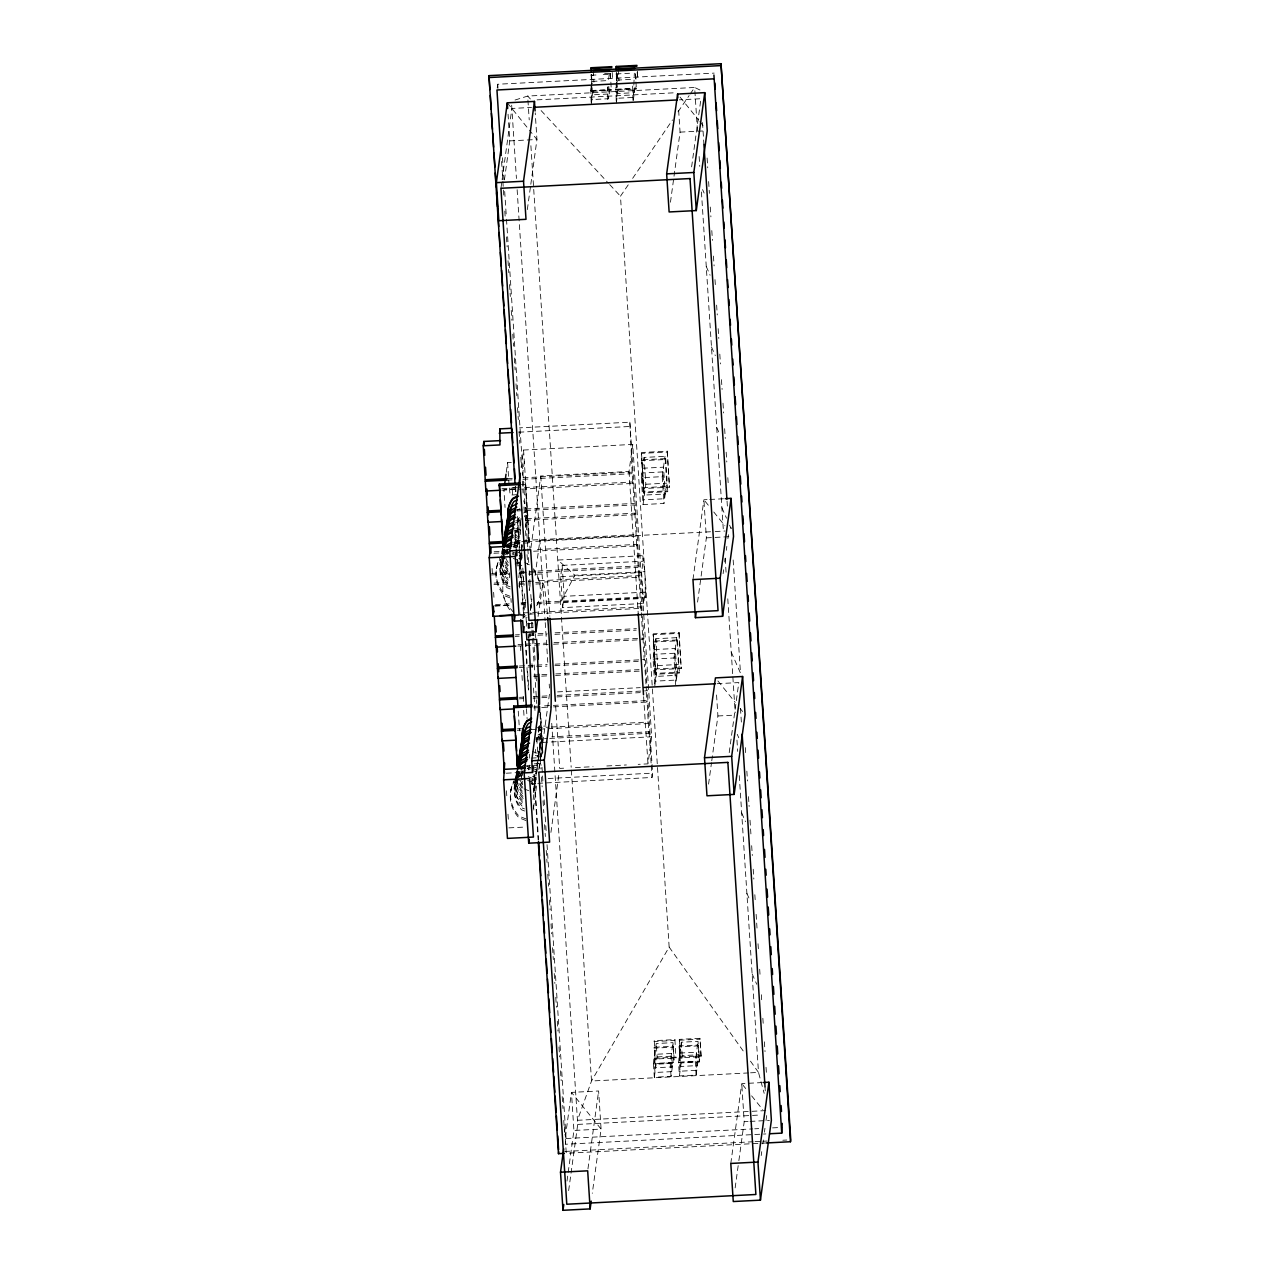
<?xml version="1.0" encoding="UTF-8"?>
<svg xmlns="http://www.w3.org/2000/svg" width="1274" height="1274" viewBox="0 0 1274 1274"><rect width="100%" height="100%" fill="white"/><g stroke="black" fill="none" stroke-linecap="round" stroke-linejoin="round"><path stroke-width="0.75" stroke-dasharray="5 3.75" d="M526.258 626.235L527.006 617.349M497.21 88.081L497.736 84.243L714.173 73.112M500.937 188.281L511.861 108.449L531.561 107.446M504.44 179.841L509.775 140.888L508.055 114.23M527.34 209.589L530.541 186.227M530.812 184.284L536.943 139.503L535.223 112.845M506.272 472.288L507.609 462.621L511.32 462.43M496.43 568.761L496.637 567.185M521.177 467.478L523.566 450.041L632.732 444.419L651.683 736.786L647.972 763.859L638.178 764.352M522.467 475.298L524.315 461.761L520.604 461.952M515.492 554.668L516.209 549.397M523.359 543.154L528.933 542.867L525.35 482.703L521.639 482.894M516.273 555.034L517.085 549.158M517.355 547.183L520.843 521.687M519.235 567.073L522.404 543.966M525.573 520.859L526.879 511.24L523.741 500.762M518.741 577.52L522.181 552.486M525.605 527.452L527.181 515.89L523.678 514.521M519.044 586.581L520.62 575.052A78.654 3.949 87.1 0 1 523.789 581.183M591.136 102.398L590.817 87.747M608.781 86.314L609.275 93.973L592.553 94.833L591.693 81.425L592.521 75.341M528.933 542.867L525.35 482.703M592.028 91.346L592.155 90.47L611.44 89.483L611.313 90.358L592.028 91.346L591.104 74.37M591.263 104.309L593.397 88.75M530.924 547.804L540.749 476.03L629.022 471.491L632.732 444.419M522.929 618.782L525.573 599.576M529.204 590.308L530.255 584.336M530.271 610.644L531.879 598.955M535.08 575.593L539.873 540.558L713.217 531.624M510.826 790.82L511.033 789.243M607.73 99.627L607.539 86.887M609.243 74.481L608.399 80.565L591.693 81.425M604.609 73.669L610.389 73.366L610.278 74.258L600.627 74.752M591.04 86.17L591.916 99.579L608.622 98.719L610.103 87.89M538.074 616.457L542.788 583.683L535.621 584.049M616.536 81.106L616.186 73.064L617.635 93.543L634.356 92.684L633.974 86.935M616.218 101.108L615.899 86.457M617.603 74.051L616.122 84.88L616.982 98.289L633.704 97.429L632.955 85.931M521.958 784.163L522.356 781.281M617.11 90.056L617.237 89.18L636.522 88.193L636.395 89.069L617.11 90.056L616.648 82.906M616.329 103.019L618.463 87.46M535.144 753.253L535.669 749.415M536.72 741.739L537.246 737.901M538.297 730.209L538.822 726.371L545.989 726.005M562.63 607.634L564.175 596.312L645.122 592.155L643.577 603.478L562.63 607.634L560.624 576.708L562.168 565.385L643.115 561.213L642.765 555.687L557.869 560.05L574.893 575.243L644.803 571.644L645.472 597.681L560.592 602.045L574.893 575.243M533.36 791.058L541.275 733.298L539.189 726.307M531.354 758.094L538.042 757.759L541.753 730.687L538.042 730.878M535.367 755.371L538.52 756.613L535.462 754.59M533.137 799.578L536.577 774.544M536.832 772.617L538.154 762.983M538.408 761.056L541.577 737.949L538.074 736.579M533.487 808.305L536.673 785.039M538.791 769.544L540.128 759.845M540.383 757.903L542.517 742.408L540.59 712.771M632.923 100.248L632.621 85.597M633.863 85.024L634.325 73.191M539.316 768.238L549.444 694.25M633.274 100.582L635.185 86.6M550.925 832.416L558.904 774.226M521.576 489.168L632.668 483.451L629.866 422.188L519.505 427.857M670.458 202.216L680.061 132.13L678.453 107.382M632.668 483.451L632.875 481.954L521.783 487.671M525.589 520.302L634.691 514.68L632.875 481.954M641.348 453.385L641.475 452.509L667.321 451.171L669.471 487.209L643.625 488.531L641.348 453.385L667.194 452.063L667.321 451.171M641.618 459.85L641.507 460.726L665.617 459.5L665.729 458.608L641.618 459.85L643.593 492.958L667.703 491.716L667.815 490.824L643.72 492.067L643.593 492.958M634.691 514.68L634.898 513.183L525.796 518.789M641.316 477.718L644.103 457.43L664.996 456.347L666.732 483.164L663.945 503.469L643.052 504.552L641.316 477.718L662.209 476.651L664.996 456.347M533.567 551.228L636.713 545.925L634.898 513.183M643.625 488.531L643.752 487.655L669.598 486.318M636.713 545.925L636.92 544.412L533.774 549.715M643.052 504.552L645.838 484.247L644.103 457.43M691.623 166.862L700.955 98.719L679.297 99.834M535.59 582.457L638.736 577.154L636.92 544.412M638.736 577.154L638.943 575.641L535.797 580.96M643.577 603.478L641.57 572.536L643.115 561.213M565.322 1137.172L571.453 1092.391L598.621 1090.99L601.089 1129.082L592.283 1193.324M547.04 844.678L566.086 1138.526L565.29 1144.259L765.849 1133.94M537.612 613.686L640.758 608.383L638.943 575.641M640.758 608.383L640.965 606.87L519.967 613.097M566.994 1181.094L573.921 1130.468L571.453 1092.391L601.089 1129.082L573.921 1130.468M553.521 644.214L642.781 639.612L642.988 638.115L553.728 642.701M568.65 1190.601L577.727 1124.401L551.642 722.039M642.988 638.115L644.564 666.939M653.1 634.707L653.228 633.831L679.074 632.493L681.224 668.532L655.377 669.853L653.1 634.707L678.946 633.369L679.074 632.493M653.371 641.172L653.259 642.048L677.37 640.806L677.481 639.93L653.371 641.172L655.346 674.264L679.456 673.038L679.568 672.146L655.473 673.389L655.346 674.264M553.601 706.879L646.842 702.085L647.049 700.573L541.912 705.987M654.677 683.947L653.068 659.04L655.855 638.736L676.749 637.669L678.485 664.487L675.698 684.791L673.962 657.973L676.749 637.669M549.683 738.41L648.864 733.314L647.049 700.573M655.377 669.853L655.505 668.977L681.351 667.64M587.951 1168.879L598.621 1090.99M654.804 685.874L657.591 665.569L655.855 638.736M648.864 733.314L649.071 731.802L551.865 736.802M537.724 783.351L652.033 777.474L652.622 773.127L647.224 689.855M692.96 579.606L703.901 499.774L707.771 499.583M697.563 602.108L706.369 537.867L703.901 499.774L708.838 505.889M654.247 1040.651L654.119 1041.543L674.806 1040.476L674.917 1039.6L654.247 1040.651L655.266 1059.108L655.377 1058.232L676.064 1057.165L675.937 1058.041L654.103 1059.092L654.979 1072.501L671.685 1071.641L670.825 1058.216M654.167 1047.276L654.056 1048.168L673.341 1047.164L673.452 1046.288L654.167 1047.276L655.091 1064.268L674.376 1063.28L674.503 1062.405L655.218 1063.392L655.091 1064.268M653.451 1063.822L656.237 1043.517L672.959 1042.658L673.819 1056.066L671.048 1076.371L654.326 1077.231L653.451 1063.822L670.172 1062.962L672.959 1042.658M723.106 573.65L723.632 569.765M724.699 561.977L725.24 558.076M726.307 550.288L726.833 546.403M727.9 538.599L728.441 534.714M654.326 1077.231L657.113 1056.926L656.237 1043.517M708.567 784.115L711.513 762.712M711.768 760.753L717.915 715.972L716.434 693.136M679.313 1039.361L680.332 1057.818L679.313 1039.361L699.999 1038.31L701.13 1055.875L701.019 1056.751L679.185 1057.786L680.045 1071.211L696.767 1070.351L695.891 1056.926M679.138 1046.878L679.249 1045.986L698.534 1044.999L699.458 1061.99L680.173 1062.978L679.138 1046.878L698.407 1045.874L698.534 1044.999M679.408 1075.941L682.179 1055.636L698.9 1054.776L696.114 1075.081L679.408 1075.941L678.532 1062.532L681.319 1042.228L698.025 1041.368L699.458 1061.99M680.173 1062.978L680.3 1062.102L699.585 1061.099M729.206 752.663L738.809 682.577L717.135 683.692M696.114 1075.081L695.254 1061.672L698.025 1041.368M701.019 1056.751L699.999 1038.31M730.798 1163.449L741.739 1083.633L761.135 1082.629M735.146 1187.909L738.601 1162.589M738.872 1160.646L744.207 1121.709L741.739 1083.633L746.675 1089.748M761.215 1155.55L761.741 1151.664M762.808 1143.877L763.349 1139.975M764.416 1132.188L764.941 1128.302M766.008 1120.515L766.821 1114.67M522.085 549.922L519.187 570.545M537.739 762.473L533.583 792.603M538.042 760.689L538.966 753.953L531.879 751.182M513.9 547.852L516.575 530.111L517.101 531.863L513.661 533.663M517.101 531.863L518.709 515.938L519.235 517.674M528.296 769.91L529.888 764.559L526.417 766.375M500.172 563.076L500.762 559.445A26.85 25.926 7.8 0 0 507.482 581.836M500.953 567.233L501.526 563.602M502.115 559.987L502.704 556.356A24.095 23.266 7.8 0 0 508.74 576.453M503.294 552.741L503.883 549.126A23.776 22.948 7.8 0 0 507.657 566.309M514.569 785.134L515.142 781.503A26.85 25.926 7.8 0 0 521.862 803.894M515.731 777.888L516.32 774.258M515.349 789.291L515.922 785.66M525.414 526.624L527.181 515.89M519.712 566.787L520.015 564.987M538.52 756.613L541.577 737.949M537.214 766.231L537.517 764.448M536.179 773.764L536.481 771.98L527.5 768.461M534.109 788.845L534.395 787.045M528.774 637.717L529.554 634.484M536.704 605.787C542.804 594.21 541.004 579.224 533.472 568.73M628.225 184.841L620.47 196.212L669.153 947.076L591.518 1081.005L577.472 1120.292L766.868 1110.546M507.785 570.051C502.322 578.444 501.653 589.05 504.17 598.541M632.652 178.36L672.513 119.931M678.039 111.809L689.123 95.582M690.221 93.957L694.649 87.476L702.77 91.33M516.83 510.38L519.776 508.836M523.566 512.96L526.879 511.24M515.285 523.009L518.693 521.225M511.479 547.868L506.272 550.591A24.254 23.426 7.8 0 0 504.424 553.489A26.037 25.146 7.8 0 1 503.628 550.113M504.791 552.613L507.832 551.021M503.835 553.792L508.804 551.196M505.268 554.493L508.581 552.773M512.705 553.76L513.9 553.139M537.962 735.018L541.275 733.298M525.875 769.926L520.668 772.649A24.254 23.426 7.8 0 0 518.056 777.108M525.254 771.487L519.187 774.672A27.009 26.069 7.8 0 0 521.321 807.652L524.554 808.91M516.575 776.71L521.544 774.114M518.008 777.411L522.977 774.831M515.03 100.041L527.675 96.06L694.649 87.476L697.467 130.872M515.492 563.044L520.142 561.93M515.03 564.016L523.12 563.299M522.945 616.52L526.051 615.772M590.993 75.246L598.7 74.847M616.059 73.956L629.563 73.255M616.759 80.135L633.481 79.275M590.388 90.9L607.109 90.04M615.469 89.61L632.191 88.75M537.071 99.866L675.156 92.747M509.775 140.888L536.943 139.503L529.538 130.33M680.061 132.13L703.344 130.935M518.916 432.204L629.276 426.519M642.606 468.243L663.515 467.176L665.251 493.993L644.357 495.076L641.475 452.509M507.275 478.61L513.215 478.307M523.136 477.798L632.238 472.176M507.068 480.123L513.008 479.82M522.929 479.311L632.031 473.689M521.416 484.47L525.143 484.279M517.578 487.225L509.234 487.655L510.253 495.06L516.941 494.726M501.956 488.69L519.808 487.767M515.604 489.089L503.899 489.694L505.045 507.482M501.749 490.187L519.601 489.28M645.838 484.247L666.732 483.164M517.228 509.441L634.261 503.421M709.714 499.472L725.24 498.675M517.021 510.954L634.054 504.918M517.865 519.203L523.805 518.9M515.667 520.811L523.598 520.413M515.285 540.877L636.283 534.65M715.176 531.529L725.033 531.019M514.282 542.055L519.856 541.769M521.719 541.673L529.156 541.291M515.078 542.39L524.999 541.88M526.974 541.769L636.076 536.147M514.075 543.632L521.496 543.25M512.976 546.084L516.703 545.893L518.088 567.376M706.369 537.867L731.594 536.561M494.105 551.769L507.976 551.053M493.898 553.266L507.769 552.55M516.846 565.815L521.862 565.56M491.525 573.427L507.386 572.615M519.298 572.01L527.229 571.596M529.204 571.5L638.306 565.879M521.225 572.615L529.586 572.185M491.318 574.94L509.17 574.017M519.091 573.507L527.022 573.109M528.997 572.997L638.099 567.392M541.53 573.985L528.981 574.622A78.654 3.949 87.1 0 1 530.318 572.408M560.624 576.708L641.57 572.536M494.137 583.094L510.014 582.282M519.919 581.772L533.806 581.055M493.93 584.607L509.807 583.795M519.712 583.285L523.694 583.078M519.728 584.368L524.745 584.113M520.923 603.016L525.939 602.745M495.522 604.561L511.4 603.749M521.321 603.239L525.286 603.032M537.182 602.427L640.328 597.108M494.471 605.819L511.208 604.959M495.315 606.074L511.192 605.261M521.114 604.752L525.079 604.545M536.975 603.924L640.121 598.621M519.76 614.609L535.621 613.797M527.866 623.719L532.866 623.464M528.057 627.907L533.902 627.604M515.413 634.882L519.378 634.675M529.299 634.165L547.151 633.242M555.082 632.828L636.411 628.655M515.206 636.379L519.171 636.188M529.092 635.662L546.944 634.755M554.875 634.341L636.204 630.152M518.024 644.533L523.98 644.23M525.955 644.134L545.798 643.115M517.817 646.045L523.773 645.743M525.748 645.631L551.546 644.31M654.358 649.565L675.268 648.498L677.004 675.316L656.11 676.398L653.228 633.831M653.068 659.04L673.962 657.973M519.41 665.999L547.183 664.582M555.114 664.168L644.389 659.582M519.203 667.512L546.976 666.079M554.907 665.681L638.226 661.381M657.591 665.569L678.485 664.487M533.933 675.061L539.889 674.758M541.864 674.647L547.82 674.344M555.751 673.93L639.07 669.646M533.726 676.558L539.682 676.255M541.657 676.16L547.613 675.857M555.544 675.443L640.838 671.048M557.598 691.893L640.312 687.642M519.458 697.34L523.423 697.133M533.344 696.623L549.205 695.811M557.152 695.397L646.412 690.811L645.01 669.344M519.251 698.853L523.216 698.646M533.137 698.136L548.998 697.324M556.945 696.91L640.249 692.626M533.981 706.385L539.921 706.083M533.774 707.898L539.714 707.596M541.705 707.484L551.626 706.974M717.915 715.972L733.426 715.176M517.515 728.776L521.48 728.569M537.341 727.757L549.253 727.136M551.228 727.04L648.434 722.039M517.308 730.289L521.273 730.082M531.194 729.572L537.15 729.269M539.125 729.158L648.227 723.552M536.004 737.63L543.934 737.216M535.797 739.127L547.693 738.522M542.517 742.408L651.683 736.786M534.252 763.827L541.689 763.444M526.608 765.785L530.318 765.594M532.182 765.499L541.466 765.021M527.372 768.142L531.083 767.951M563.634 768.19L559.7 768.397L555.48 703.216M575.402 767.585L593.047 766.677M606.79 765.977L626.394 764.957M506.335 773.207L521.193 772.442L521.703 780.261M532.405 779.322L536.338 779.115M548.17 778.51L652.622 773.127M531.815 783.653L535.749 783.446M508.867 827.877L525.605 827.017M679.201 1040.253L699.872 1039.186M679.822 1053.057L696.544 1052.197L697.419 1065.605L680.698 1066.465L679.249 1045.986M657.113 1056.926L673.819 1056.066M680.459 1056.942L701.13 1055.875M678.532 1062.532L695.254 1061.672M748.555 1072.931L591.518 1081.005L571.309 769.241M750.545 1072.819L758.492 1072.421L764.177 1093.331M577.727 1124.401L760.912 1114.973M744.207 1121.709L748.093 1121.502M750.036 1121.407L769.432 1120.403M566.086 1138.526L752.727 1128.907M754.718 1128.812L758.683 1128.605M772.585 1127.888L782.507 1127.379M564.685 1151.457L753.077 1141.759M755.052 1141.647L761.008 1141.345M762.983 1141.249L766.948 1141.042M782.825 1140.23L786.791 1140.023M766.677 1142.953L566.261 1153.273L565.035 1134.306M519.967 615.167L523.248 615.597M515.715 528.423L521.018 530.51M514.76 530.048L521.082 532.532M514.648 530.828L520.97 533.312M514.744 535.128L520.079 537.23M514.027 536.752L520.238 539.189M514.186 538.886L521.337 541.689M515.03 541.116L521.273 543.568M513.645 542.644L522.611 546.164M512.928 544.269L522.308 547.947M513.103 546.403L516.687 547.804M517.961 552.279L521.56 553.696M511.845 551.785L521.273 555.48M512.005 553.919L521.05 557.455L520.748 559.254L517.594 558.012M513.279 558.378L520.525 561.229M517.069 561.77L520.238 563.012M510.157 586.852L506.925 585.594A27.009 26.069 7.8 0 1 502.736 555.83M510.189 588.938L507.1 587.728A24.588 23.728 7.8 0 1 505.157 557.709M509.998 596.232L504.743 594.162A32.344 31.229 7.8 0 1 501.064 556.244M509.791 597.793L504.52 595.722A32.344 31.229 7.8 0 1 499.822 559.509M531.624 766.104L536.991 768.222M527.325 766.327L530.446 767.553M532.006 768.158L536.704 770.006M532.516 776.312L535.669 777.538M528.216 776.678L535.446 779.513L535.144 781.312L531.991 780.07M527.675 780.436L534.921 783.287M531.465 783.828L534.618 785.071M524.044 788.861L528.821 790.74M524.585 810.997L521.496 809.786A24.588 23.728 7.8 0 1 519.553 779.768M526.162 818.975L519.123 816.22A32.344 31.229 7.8 0 1 515.46 778.303M525.939 820.536L518.916 817.781A32.344 31.229 7.8 0 1 514.218 781.567M524.904 562.567L529.443 564.876M513.629 612.539L506.112 603.255M527.675 96.06L530.366 98.974M541.116 110.583L608.367 183.153M609.72 184.603L620.47 196.212M680.061 97.111L698.582 120.027M699.824 121.556L703.519 126.142M507.307 102.812L528.296 128.801M713.774 512.005L724.89 525.764M717.915 680.953L735.194 702.356M740.13 708.471L742.599 711.529M751.612 1095.847L762.728 1109.606M669.153 947.076L743.602 1051.528M750.482 1061.162L758.492 1072.421L739.095 773.079M533.631 569.892L539.268 581.47M509.616 609.72L506.383 604.593L503.819 596.98M702.579 189.587L704.124 193.075M706.258 266.505L710.096 275.232M711.465 346.91L715.319 355.637M716.673 427.331L719.762 434.307M721.896 507.737L726.514 518.215M729.588 525.191L731.133 528.678L730.878 524.761M731.26 652.145L740.481 673.102L733.028 558.108M737.232 734.302L738.777 737.789M741.675 812.971L745.529 821.698M746.883 893.377L749.972 900.368M752.106 973.798L756.724 984.261M514.314 542.358L515.413 548.6M642.765 555.687L644.803 571.644M515.906 553.219L516.177 556.531M520.493 521.289L520.795 525.079M707.102 158.008L707.739 167.818M708.631 181.545L709.395 193.314M710.271 207.041L710.908 216.851M711.8 230.578L712.437 240.388M713.456 256.074L714.093 265.884M714.985 279.611L715.494 287.446M716.641 305.107L717.262 314.917M718.154 328.644L718.791 338.438M719.81 354.14L720.447 363.934M721.466 379.636L722.103 389.43M722.995 403.173L723.632 412.967M724.635 428.669L725.272 438.463M726.164 452.19L726.801 462M727.82 477.686L728.33 485.537M745.322 747.615L745.704 753.507M746.851 771.152L747.472 780.962M748.491 796.648L749.128 806.458M750.02 820.185L750.912 833.913M751.676 845.681L752.313 855.491M753.205 869.218L753.842 879.028M754.845 894.714L755.355 902.565M756.119 914.334L757.011 928.061M758.03 943.747L758.54 951.582M759.686 969.243L760.196 977.078M761.342 994.739L761.852 1002.574M762.855 1018.276L763.365 1026.111M764.384 1041.813L765.021 1051.607M766.04 1067.309L766.55 1075.145M702.5 122.511L703.917 144.312M727.04 501.08L727.422 507.036M740.481 708.344L741.372 722.215M765.021 1086.913L765.276 1090.878M699.123 156.511L699.76 166.368M701.433 191.976L723.409 531.162M725.177 558.474L726.196 574.096M727.788 598.812L732.741 675.109M732.869 677.02L735.178 712.787M736.961 740.098L737.694 751.405M667.194 452.063L669.471 487.209M678.946 633.369L681.224 668.532M665.729 458.608L667.703 491.716M677.481 639.93L679.456 673.038M637.318 71.248L637.812 79.052M637.191 72.124L637.701 79.928M662.209 476.651L663.945 503.469M635.933 79.243L635.471 72.077L635.822 80.119M635.933 81.918L636.395 89.069M618.24 69.306L618.989 80.803M681.319 1042.228L682.179 1055.636M616.632 72.299L617.269 82.077M616.52 73.191L617.014 80.995M612.237 72.538L612.619 81.218M674.917 1039.6L675.937 1058.041M645.122 592.155L645.472 597.681M610.389 73.366L611.313 90.358M673.452 1046.288L674.376 1063.28M610.135 73.574L610.628 81.233M629.866 422.188L642.335 614.514M642.462 616.489L647.096 687.864M607.889 87.221L608.622 98.719M640.965 606.87L641.22 610.772M641.348 612.73L642.781 639.612M649.071 731.802L651.125 763.572M651.253 765.563L652.033 777.474M646.205 692.308L646.842 702.085M670.172 1062.962L671.048 1076.371M629.022 471.491L638.242 613.718M643.625 696.687L647.972 763.859M593.174 70.596L593.923 82.093M591.439 74.481L592.187 83.367M562.168 565.385L564.175 596.312M527.93 100.041L529.22 119.899M530.892 145.714L571.182 767.251M540.749 476.03L549.842 616.298M511.67 105.153L516.432 178.503M517.133 189.715L545.097 620.645M545.224 622.636L547.788 662.289M549.205 684.106L549.46 688.071M523.566 450.041L529.968 548.76M535.478 633.751L535.733 637.748M540.256 712.58L543.043 755.546M540.033 714.141L542.82 757.106M497.736 84.243L498.007 88.225M502.497 157.705L503.915 179.554M504.695 191.466L506.367 217.281M506.495 219.255L527.723 546.865M527.85 548.839L528.758 562.742M529.267 570.688L530.303 586.566M530.812 594.512L531.847 610.389M532.612 622.301L533.01 628.257M533.137 630.248L533.519 636.204M533.647 638.194L535.064 660.028M536.099 675.905L536.609 683.851M539.316 725.543L541.37 757.313M542.007 767.235L543.043 783.128M543.552 791.074L544.587 806.952M545.224 816.873L546.259 832.766M564.541 1126.726L564.908 1132.411M501.59 161.48L502.752 179.347M502.88 181.322L503.899 197.215M504.807 211.102L505.316 219.048M506.479 236.916L507.116 246.853M508.023 260.74L508.788 272.652M509.568 284.564L510.333 296.476M511.24 310.378L511.877 320.315M512.785 334.202L513.549 346.114M514.33 358.026L515.094 369.938M516.002 383.84L516.782 395.752M517.547 407.664L518.327 419.576M519.091 431.488L519.856 443.4M520.763 457.302L521.4 467.224M522.308 481.126L523.088 493.038M523.98 506.941L524.617 516.862M525.525 530.764L526.162 540.686M527.07 554.588L527.707 564.525M528.742 580.403L529.395 590.324M530.287 604.226L530.924 614.148M531.449 622.094L531.831 628.05M531.959 630.041L536.72 703.503M538.265 727.327L540.192 757.106M540.319 759.097L540.972 769.018M541.482 776.965L542.135 786.886M543.027 800.789L543.807 812.701M544.571 824.612L545.352 836.524M546.243 850.427L547.024 862.339M547.788 874.251L548.568 886.163M549.46 900.065L550.113 909.986M551.005 923.889L551.658 933.81M552.55 947.713L553.33 959.625M554.222 973.511L554.875 983.448M555.767 997.351L556.419 1007.272M557.311 1021.175L557.964 1031.096M558.983 1046.973L559.636 1056.91M560.528 1070.813L561.181 1080.734M562.2 1096.611L562.981 1108.523M563.745 1120.435L564.525 1132.347M529.331 623.289L529.697 629.038M529.952 632.86L530.207 636.825M531.943 663.706L532.182 667.385M533.519 688.024L535.016 711.035M536.784 738.299L538.042 757.759M527.93 623.368L528.312 629.101M519.76 520.748L520.779 536.513M521.289 544.412L522.308 560.178M522.818 568.061L523.98 585.801M524.49 593.7L525.509 609.466M526.019 617.349L526.528 625.247M515.62 486.636L516.002 492.592M517.547 516.416L524.235 619.658M525.652 641.491L527.07 663.34M527.595 671.287L528.742 689.154M534.284 774.528L538.52 840.044M515.222 486.557L515.747 494.503M517.419 520.318L523.725 617.603M525.27 641.427L528.614 693.056M533.886 774.449L538.138 839.98M519.107 582.998L519.601 590.802M531.847 779.672L532.357 787.475M533.487 805.057L533.997 812.86M512.259 489.264L512.642 495.188M514.951 530.78L516.607 556.483M526.481 708.758L527.118 718.632M529.427 754.224L529.681 758.189M507.609 462.621L509.106 485.728M523.662 710.351L524.155 718.058M507.737 549.014L507.992 552.964M509.282 572.743L509.664 578.667M510.938 598.446L511.208 602.395M518.247 711.163L519.537 730.926M521.91 770.069L522.547 779.831M492.082 568.491L492.576 576.517M493.627 592.314L494.009 598.27M506.463 790.772L506.845 796.632M507.992 814.197L508.485 822.017M522.292 680.443L521.671 669.614M523.28 696.4L523.503 703.789M520.62 646.332L520.763 650.584M528.614 622.97L528.71 628.337M528.821 638.943L528.758 633.369M542.788 583.683A66.455 3.344 87.1 0 1 547.565 615.82M521.99 774.226A23.282 22.486 7.8 0 1 520.732 771.168M521.751 776.901A25.878 24.986 7.8 0 1 519.442 771.853M522.611 784.625A23.617 22.805 7.8 0 1 519.569 778.573M519.075 776.822A23.617 22.805 7.8 0 1 518.852 767.553M522.818 787.475A26.197 25.289 7.8 0 1 518.279 779.242M517.801 777.57A26.197 25.289 7.8 0 1 517.499 767.028M522.26 791.218A26.356 25.448 7.8 0 1 516.91 770.643M522.053 788.367A23.776 22.948 7.8 0 1 518.996 782.268M517.929 776.758A23.776 22.948 7.8 0 1 518.279 771.184L517.69 774.799A23.935 23.107 7.8 0 1 518.566 771.55M522.547 793.479A23.935 23.107 7.8 0 1 517.292 778.51M522.961 796.377A26.531 25.607 7.8 0 1 517.292 770.659M522.42 800.136A26.69 25.767 7.8 0 1 520.302 767.553M523.136 798.511A24.095 23.266 7.8 0 1 517.101 778.414M517.467 776.79A24.095 23.266 7.8 0 1 520.254 770.467M522.579 802.27A24.254 23.426 7.8 0 1 516.511 782.045M516.129 777.857A26.85 25.926 7.8 0 1 519.744 771.104M522.037 806.028A24.429 23.585 7.8 0 1 518.247 779.115M518.868 775.548A26.037 25.146 7.8 0 1 517.77 770.404M520.158 774.879A23.458 22.645 7.8 0 1 519.298 771.311M508.422 553.664A23.282 22.486 7.8 0 1 506.335 549.11M507.355 554.843A25.878 24.986 7.8 0 1 505.061 549.795M508.23 562.567A23.617 22.805 7.8 0 1 505.173 556.515M504.679 554.763A23.617 22.805 7.8 0 1 504.074 549.158M508.422 565.417A26.197 25.289 7.8 0 1 503.899 557.184M503.039 553.792A26.197 25.289 7.8 0 1 502.832 546.657M507.864 569.159A26.356 25.448 7.8 0 1 502.211 555.671M502.083 553.872A26.356 25.448 7.8 0 1 502.513 548.584M508.151 571.421A23.935 23.107 7.8 0 1 504.17 549.492M508.565 574.319A26.531 25.607 7.8 0 1 501.51 555.703A26.69 25.767 7.8 0 0 508.023 578.077M501.924 552.199A26.531 25.607 7.8 0 1 502.896 548.6M501.765 554.015A26.69 25.767 7.8 0 1 505.905 545.495M503.087 554.731A24.095 23.266 7.8 0 1 506.829 547.024M508.199 580.211A24.254 23.426 7.8 0 1 503.66 555.066M502.45 553.999A26.85 25.926 7.8 0 1 505.348 549.046M507.641 583.97A24.429 23.585 7.8 0 1 504.743 555.56M505.762 552.82A23.458 22.645 7.8 0 1 504.918 549.253M662.862 471.906L641.969 472.988L643.704 499.806L664.598 498.739L662.862 471.906M674.615 653.228L653.721 654.31L655.457 681.128L676.351 680.061L674.615 653.228M671.478 1053.487L654.756 1054.346L655.616 1067.755L672.338 1066.895L671.478 1053.487"/><path stroke-width="1.5" d="M514.967 482.591L488.977 75.644L721.004 63.7L790.756 1139.816L790.485 1141.727L766.677 1142.953M534.475 101.41L523.534 181.242L526.003 219.319L498.835 220.72L496.366 182.644L507.307 102.812L534.475 101.41L535.096 110.934M499.758 490.299L485.872 491.016L483.244 445.789L483.849 441.457L500.555 440.597M485.872 491.016L486.079 489.503L487.894 522.244L501.781 521.528M483.244 445.789L499.965 444.929L499.806 428.876L511.622 428.271M487.894 522.244L488.101 520.732L489.917 553.473M489.232 557.757L515.253 556.419L519.059 615.008L493.038 616.345L489.232 557.757L490.681 547.231L511.129 546.18M502.88 538.727L502.912 544.205L499.344 484.04L519.776 482.989M504.695 483.881L506.017 474.215M493.038 616.345L493.755 611.09M515.827 646.157L496 647.176L494.312 616.377M496 647.176L496.207 645.663L498.023 678.405L515.874 677.481M537.548 620.295L535.972 631.777L523.439 632.414L522.674 620.709L514.314 621.139L509.759 550.83L520.381 473.291M498.023 678.405L498.23 676.892L500.045 709.634L513.932 708.917M514.314 621.139L515.11 615.374M591.184 67.745L591.056 68.621L611.727 67.554L611.854 66.678L591.184 67.745L591.439 71.647M515.954 740.146L502.067 740.863L500.252 708.121M502.067 740.863L502.274 739.366L504.472 773.302M523.439 632.414L524.219 626.681M503.628 779.815L529.65 778.478L533.44 837.066L507.434 838.403L503.628 779.815L504.679 763.015M516.894 754.925L517.308 766.263L513.725 706.099L532.309 705.143M616.25 66.455L616.138 67.331L636.809 66.264L636.936 65.388L616.25 66.455L616.505 70.357M547.709 617.572A66.455 3.344 87.1 0 1 550.957 709.714L544.285 760.084L549.604 842.114L528.71 843.197L524.155 772.888L530.462 726.801A78.654 3.949 87.1 0 0 528.869 639.5M524.155 772.888L532.516 772.458L531.752 760.737L538.424 710.366A66.455 3.344 87.1 0 0 536.625 639.341L526.879 639.835L526.369 631.952M532.516 772.458L533.296 766.693M528.71 843.197L529.236 839.311M666.652 173.869L677.593 94.053L704.761 92.652L707.229 130.728L696.289 210.56L669.121 211.962L666.652 173.869L693.82 172.484L704.761 92.652M564.318 1153.368L558.474 1153.671L558.729 1151.76M591.216 1201.111L590.149 1208.899L562.981 1210.3L560.512 1172.223L563.713 1148.861M769.814 1133.733L781.726 1133.127L713.918 75.023M562.981 1210.3L563.793 1204.456M790.485 1141.727L721.004 63.7M725.24 498.675L731.053 498.373L733.521 536.465L722.597 616.298L695.429 617.683L696.225 611.854M722.597 616.298L720.129 578.205L731.053 498.373M704.506 757.727L715.447 677.895L742.599 676.494L745.067 714.587L734.143 794.403L706.974 795.804L704.506 757.727L731.674 756.326L742.599 676.494M757.966 1162.047L730.798 1163.449L733.267 1201.541L760.435 1200.14L757.966 1162.047L768.907 1082.231L763.078 1082.534M760.435 1200.14L771.375 1120.308L768.907 1082.231M781.726 1133.127L782.252 1123.413M517.18 496.112L512.705 498.452A25.878 24.986 7.8 0 0 508.215 517.196M518.566 496.127L512.594 499.233A25.878 24.986 7.8 0 0 507.864 516.225M517.308 499.774L513.963 501.526A22.024 21.276 7.8 0 0 510.205 510.062M517.324 503.58L512.052 506.335A24.907 24.047 7.8 0 0 507.785 515.986M516.782 507.132L511.495 509.903A25.066 24.206 7.8 0 0 506.845 525.493M515.779 509.68L512.419 511.431A22.486 21.706 7.8 0 0 508.565 520.142M515.349 511.145L510.938 513.454A25.225 24.365 7.8 0 0 506.622 523.232M514.807 514.696L510.38 517.021A25.384 24.509 7.8 0 0 505.667 532.819M514.68 516.782L511.288 518.55A22.805 22.024 7.8 0 0 507.832 525.525M515.747 517.483L509.823 520.572A25.56 24.668 7.8 0 0 505.045 533.854M513.709 521.799L509.266 524.14A25.719 24.827 7.8 0 0 504.44 539.252M513.581 523.885L510.173 525.668A23.123 22.327 7.8 0 0 506.67 532.739M514.664 524.585L508.692 527.691A25.878 24.986 7.8 0 0 503.867 541.132M514.123 528.137L508.135 531.258A26.037 25.146 7.8 0 0 503.278 544.778M512.482 531.003L509.059 532.787A23.458 22.645 7.8 0 0 505.507 539.969M512.084 532.468L507.578 534.809A26.197 25.289 7.8 0 0 503.103 544.969M513.04 535.239L507.02 538.376A26.356 25.448 7.8 0 0 502.927 546.801M513.119 537.214L507.944 539.905A23.776 22.948 7.8 0 0 504.249 547.502M510.985 539.571L506.463 541.928A26.531 25.607 7.8 0 0 503.612 546.817M505.905 545.495L511.957 542.326M506.829 547.024L512.037 544.317M508.374 547.47L511.415 545.877M531.577 718.17L527.102 720.511A25.878 24.986 7.8 0 0 522.26 735.719M531.465 718.966L526.99 721.291A25.878 24.986 7.8 0 0 522.26 738.283M531.704 721.832L528.36 723.584A22.024 21.276 7.8 0 0 524.585 732.12M529.952 726.562L526.449 728.394A24.907 24.047 7.8 0 0 521.814 743.889M531.178 729.19L525.891 731.961A25.066 24.206 7.8 0 0 521.193 745.545M530.175 731.738L526.799 733.49A22.486 21.706 7.8 0 0 522.961 742.201M531.226 732.439L525.334 735.512A25.225 24.365 7.8 0 0 520.859 753.221M529.204 736.754L524.761 739.079A25.384 24.509 7.8 0 0 520.015 752.838M529.076 738.84L525.684 740.608A22.805 22.024 7.8 0 0 522.229 747.583M528.662 740.305L524.203 742.631A25.56 24.668 7.8 0 0 519.537 759.4M529.602 743.092L523.646 746.198A25.719 24.827 7.8 0 0 518.852 759.543M527.977 745.943L524.569 747.727A23.123 22.327 7.8 0 0 520.62 756.692M527.563 747.424L523.088 749.749A25.878 24.986 7.8 0 0 518.359 766.741M528.519 750.195L522.531 753.316A26.037 25.146 7.8 0 0 517.674 766.837M528.599 752.17L523.455 754.845A23.458 22.645 7.8 0 0 519.442 763.938M526.465 754.527L521.974 756.867A26.197 25.289 7.8 0 0 517.499 767.028M527.436 757.282L521.416 760.435A26.356 25.448 7.8 0 0 517.324 768.843M527.516 759.272L522.34 761.963A23.776 22.948 7.8 0 0 519.139 767.951M526.879 760.833L520.859 763.986A26.531 25.607 7.8 0 0 517.992 768.875M520.302 767.553L524.84 765.18M521.225 769.082L524.697 767.267M593.174 70.596L609.896 69.736M618.24 69.306L634.962 68.446M488.722 77.555L720.734 65.611M713.392 78.861L496.956 89.992L501.208 155.524M533.535 107.335L677.322 99.945M496.366 182.644L523.534 181.242M499.201 433.208L513.008 432.507M485.442 479.741L507.275 478.61M485.235 481.253L507.068 480.123M499.121 485.617L519.569 484.566M487.48 510.97L501.351 510.253M487.273 512.482L501.144 511.766M489.503 542.198L503.389 541.482M489.296 543.711L503.182 542.995M509.759 550.83L530.653 549.747L535.972 631.777M720.129 578.205L692.96 579.606L695.429 617.683M499.918 615.629L511.829 615.024M495.57 635.901L513.422 634.978M495.363 637.398L513.215 636.49M497.593 667.13L517.435 666.111M497.386 668.643L517.228 667.624M644.262 687.434L715.176 683.788M499.615 698.359L517.467 697.435M499.408 699.872L517.26 698.948M513.518 707.675L532.102 706.72M501.637 729.588L515.524 728.871M501.43 731.101L515.317 730.384M531.752 760.737L544.285 760.084M505.077 769.289L525.509 768.238M560.512 1172.223L587.68 1170.822L590.149 1208.899M714.825 83.033L715.208 88.989M716.099 102.891L716.625 110.838M717.262 120.759L717.788 128.706M718.679 142.592L719.189 150.539M719.842 160.476L720.351 168.407M721.259 182.309L721.641 188.265M722.406 200.177L722.931 208.124M723.823 222.01L724.221 227.966M724.986 239.894L725.495 247.825M726.276 259.737L726.785 267.683M727.565 279.595L728.075 287.542M728.855 299.454L729.238 305.41M730.129 319.312L730.528 325.268M731.419 339.155L731.802 345.111M732.709 359.013L733.091 364.969M733.872 376.881L734.381 384.828M735.146 396.74L735.671 404.686M736.436 416.598L736.961 424.529M737.726 436.441L738.235 444.387M739.016 456.299L739.398 462.255M740.305 476.158L740.815 484.088M741.595 496.016L741.978 501.972M742.869 515.859L743.395 523.805M744.032 533.726L744.542 541.673M745.449 555.575L745.831 561.531M746.612 573.443L747.121 581.39M748.029 595.277L748.411 601.232M749.176 613.144L749.701 621.091M750.466 633.003L750.991 640.949M751.756 652.861L752.265 660.808M753.045 672.72L753.555 680.65M754.335 692.562L754.718 698.518M755.609 712.421L756.008 718.377M756.899 732.279L757.297 738.235M758.062 750.147L758.571 758.094M759.479 771.98L759.861 777.936M760.642 789.848L761.151 797.795M761.916 809.707L762.441 817.653M763.206 829.565L763.588 835.521M764.496 849.424L765.005 857.354M765.785 869.266L766.168 875.222M767.075 889.125L767.585 897.071M768.222 906.992L768.748 914.939M769.639 928.842L770.037 934.798M770.802 946.709L771.311 954.64M772.219 968.543L772.601 974.499M773.382 986.41L773.891 994.357M774.656 1006.269L775.181 1014.215M775.946 1026.127L776.471 1034.058M777.236 1045.97L777.745 1053.917M778.525 1065.828L779.035 1073.775M779.815 1085.687L780.198 1091.643M781.105 1105.545L781.488 1111.501M703.917 144.312L726.913 499.105M742.153 734.111L765.021 1086.913M693.82 172.484L696.289 210.56M731.674 756.326L734.143 794.403M677.593 94.053L677.848 97.859M638.242 613.718L643.497 694.712M549.97 618.272L555.353 701.241M507.307 102.812L507.673 108.529M488.977 75.644L489.885 89.546M490.267 95.502L491.175 109.389M491.43 113.37L492.449 129.247M492.704 133.229L493.611 147.115M493.993 153.071L494.901 166.974M495.283 172.93L496.191 186.832M496.573 192.788L497.481 206.691M497.863 212.647L498.755 226.533M499.153 232.489L500.045 246.392M500.427 252.348L501.335 266.25M501.59 270.215L502.625 286.109M503.007 292.065L503.915 305.951M504.17 309.932L505.189 325.81M505.459 329.775L506.351 343.677M506.733 349.633L507.641 363.536M508.023 369.492L508.931 383.394M509.313 389.35L510.221 403.237M510.603 409.193L511.495 423.095M511.893 429.051L512.785 442.954M513.04 446.919L514.075 462.812M514.457 468.768L515.11 478.69M538.663 842.034L539.555 855.921M539.81 859.902L540.845 875.779M541.227 881.735L542.135 895.638M542.39 899.603L543.425 915.496M543.807 921.452L544.571 933.364M544.969 939.32L545.861 953.207M546.243 959.179L547.151 973.065M547.533 979.021L548.441 992.924M548.823 998.88L549.731 1012.782M550.113 1018.738L551.005 1032.641M551.403 1038.597L552.295 1052.483M552.677 1058.439L553.585 1072.342M553.84 1076.307L554.875 1092.2M555.13 1096.166L556.165 1112.059M556.419 1116.024L557.311 1129.927M557.709 1135.882L558.601 1149.769M538.265 841.955L558.474 1153.671M520.716 619.769L526.353 706.767M499.806 428.876L500.045 432.778M511.973 614.259L517.992 707.197M499.344 484.04L500.093 495.761M500.348 499.663L501.367 515.285M501.622 519.203L502.625 534.825M513.725 706.099L514.107 711.959M514.362 715.861L515.381 731.483M515.636 735.401L516.639 751.023M483.849 441.457L484.104 445.422M484.359 449.388L484.741 455.344M485.521 467.255L486.031 475.202M486.923 489.089L487.321 495.045M488.085 506.956L488.595 514.903M489.375 526.799L489.885 534.746M490.681 547.231L491.063 553.091M495.809 626.06L496.191 632.015M497.099 645.902L497.481 651.858M498.245 663.77L498.771 671.701M499.663 685.603L500.061 691.559M502.115 723.313L502.625 731.26M503.405 743.172L503.915 751.103M493.341 606.169L493.723 612.03M537.532 644.485A78.654 3.949 87.1 0 1 538.265 658.976M538.886 674.185A78.654 3.949 87.1 0 1 539.555 704.331M539.555 706.401A78.654 3.949 87.1 0 1 539.523 712.166M690.03 178.551L500.937 188.281L528.949 620.374L718.042 610.644L690.03 178.551M727.868 762.393L538.775 772.124L566.787 1204.233L755.88 1194.486L727.868 762.393"/></g></svg>
